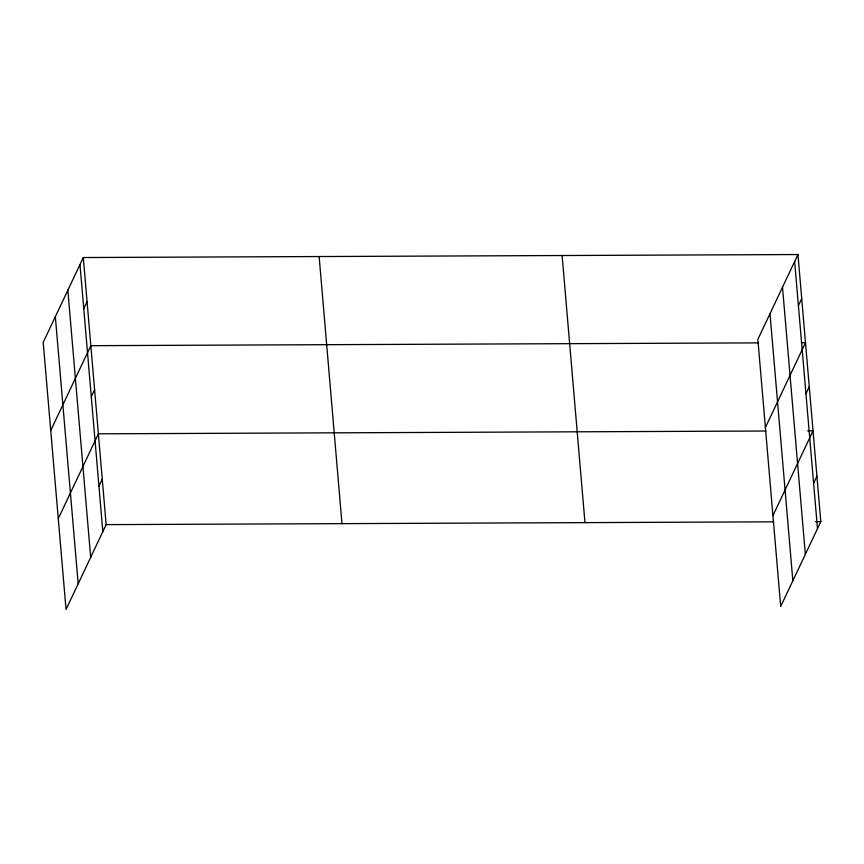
<?xml version="1.0" encoding="UTF-8"?>
<svg xmlns="http://www.w3.org/2000/svg" width="864" height="864" viewBox="0 0 864 864"><rect width="100%" height="100%" fill="white"/><g stroke="black" fill="none" stroke-linecap="round" stroke-linejoin="round"><path stroke-width="1.3" d="M83.3 257.537L43.2 342.36L66.042 609.466L106.142 524.632L83.3 257.537L797.958 254.534L820.8 521.64L780.7 606.463L757.858 339.368L797.958 254.534M83.754 308.61L87.07 301.612M50.738 430.51L90.839 345.676L758.322 342.878M91.292 396.76L94.608 389.75M58.277 518.648L98.377 433.825L765.86 431.017M98.95 486.238L102.254 479.228M798.412 305.618L801.727 298.609M765.396 427.507L805.496 342.684L801.446 342.695M805.95 393.757L809.266 386.748M772.934 515.646L813.035 430.823L807.646 430.844M813.607 483.235L816.912 476.226M106.142 524.632L773.636 521.834M815.411 521.662L820.8 521.64M794.642 261.544L817.484 528.638M782.503 287.226L805.345 554.321M769.997 313.686L792.839 580.781M562.118 255.528L584.96 522.623M319.14 256.543L341.982 523.649M79.985 264.546L102.827 531.641M67.846 290.228L90.688 557.323M55.339 316.688L78.181 583.783"/></g></svg>
